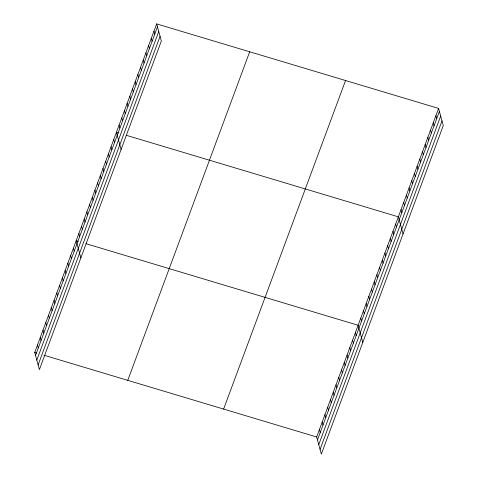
<?xml version="1.0" encoding="UTF-8"?>
<svg xmlns="http://www.w3.org/2000/svg" width="478" height="478" viewBox="0 0 478 478"><rect width="100%" height="100%" fill="white"/><g stroke="black" fill="none" stroke-linecap="round" stroke-linejoin="round"><path stroke-width="0.72" d="M156.659 23.9L161.343 41.024L39.405 369.584L34.721 352.459L156.659 23.9L438.595 108.416L443.279 125.541L321.341 454.1L316.657 436.976L438.595 108.416M35.527 355.411L157.465 26.858M36.806 360.089L158.744 31.53M38.126 364.905L160.064 36.352M127.757 380.345L249.695 51.791M223.62 409.084L345.558 80.525M317.47 439.927L439.401 111.374M318.748 444.606L440.686 116.046M320.063 449.422L442.001 120.868M118.532 132.956L116.417 132.322L121.101 149.453M126.288 135.28L398.353 216.839L403.044 233.969M78.29 241.384L76.175 240.745L80.866 257.875M86.046 243.708L358.118 325.267L362.802 342.391M34.721 352.459L36.836 353.093M43.88 355.202L316.657 436.976M435.912 115.646L436.719 118.604M433.229 122.876L434.036 125.828M430.547 130.1L431.359 133.057M427.864 137.329L428.676 140.287M425.181 144.559L425.994 147.517M422.498 151.789L423.311 154.741M419.815 159.013L420.628 161.97M417.133 166.242L417.945 169.2M414.45 173.472L415.263 176.43M411.767 180.702L412.58 183.654M409.084 187.926L409.897 190.883M406.402 195.155L407.214 198.113M403.719 202.385L404.531 205.343M401.036 209.615L401.849 212.567M395.676 224.068L396.483 227.026M392.994 231.298L393.8 234.256M390.311 238.528L391.118 241.48M387.628 245.752L388.435 248.709M384.945 252.982L385.752 255.939M382.263 260.211L383.069 263.169M379.58 267.441L380.386 270.393M376.897 274.665L377.704 277.622M374.214 281.895L375.021 284.852M371.531 289.124L372.338 292.082M368.849 296.354L369.655 299.306M366.166 303.578L366.973 306.535M363.483 310.808L364.29 313.765M360.8 318.037L361.607 320.995M355.351 332.712L356.164 335.67M352.591 340.157L353.397 343.114M349.824 347.608L350.637 350.565M347.064 355.052L347.87 358.01M344.297 362.503L345.104 365.455M341.531 369.948L342.344 372.906M338.771 377.393L339.577 380.351M336.004 384.844L336.817 387.801M333.244 392.289L334.05 395.246M330.477 399.739L331.284 402.691M327.717 407.184L328.523 410.142M324.95 414.629L325.757 417.587M322.184 422.08L322.997 425.038M319.424 429.525L320.23 432.482M153.976 31.13L154.782 34.081M151.293 38.354L152.1 41.311M148.61 45.583L149.417 48.541M145.927 52.813L146.734 55.771M143.245 60.043L144.051 62.994M140.562 67.267L141.369 70.224M137.879 74.496L138.686 77.454M135.196 81.726L136.003 84.684M132.514 88.956L133.32 91.907M129.831 96.18L130.637 99.137M127.148 103.409L127.955 106.367M124.465 110.639L125.272 113.597M121.782 117.869L122.589 120.82M119.1 125.093L119.906 128.05M113.734 139.552L114.541 142.51M111.051 146.782L111.858 149.733M108.369 154.006L109.175 156.963M105.686 161.235L106.492 164.193M103.003 168.465L103.816 171.423M100.32 175.695L101.133 178.647M97.637 182.919L98.45 185.876M94.955 190.148L95.767 193.106M92.272 197.378L93.085 200.336M89.589 204.608L90.402 207.56M86.906 211.832L87.719 214.789M84.224 219.061L85.036 222.019M81.541 226.291L82.353 229.249M78.858 233.521L79.671 236.473M73.415 248.196L74.221 251.153M70.648 255.64L71.461 258.598M67.888 263.091L68.695 266.043M65.122 270.536L65.928 273.494M62.361 277.987L63.168 280.939M59.595 285.432L60.401 288.389M56.828 292.877L57.641 295.834M54.068 300.327L54.874 303.279M51.301 307.772L52.114 310.73M48.541 315.223L49.348 318.175M45.774 322.668L46.581 325.626M43.014 330.113L43.821 333.07M40.248 337.564L41.054 340.521M37.481 345.008L38.294 347.966"/></g></svg>
